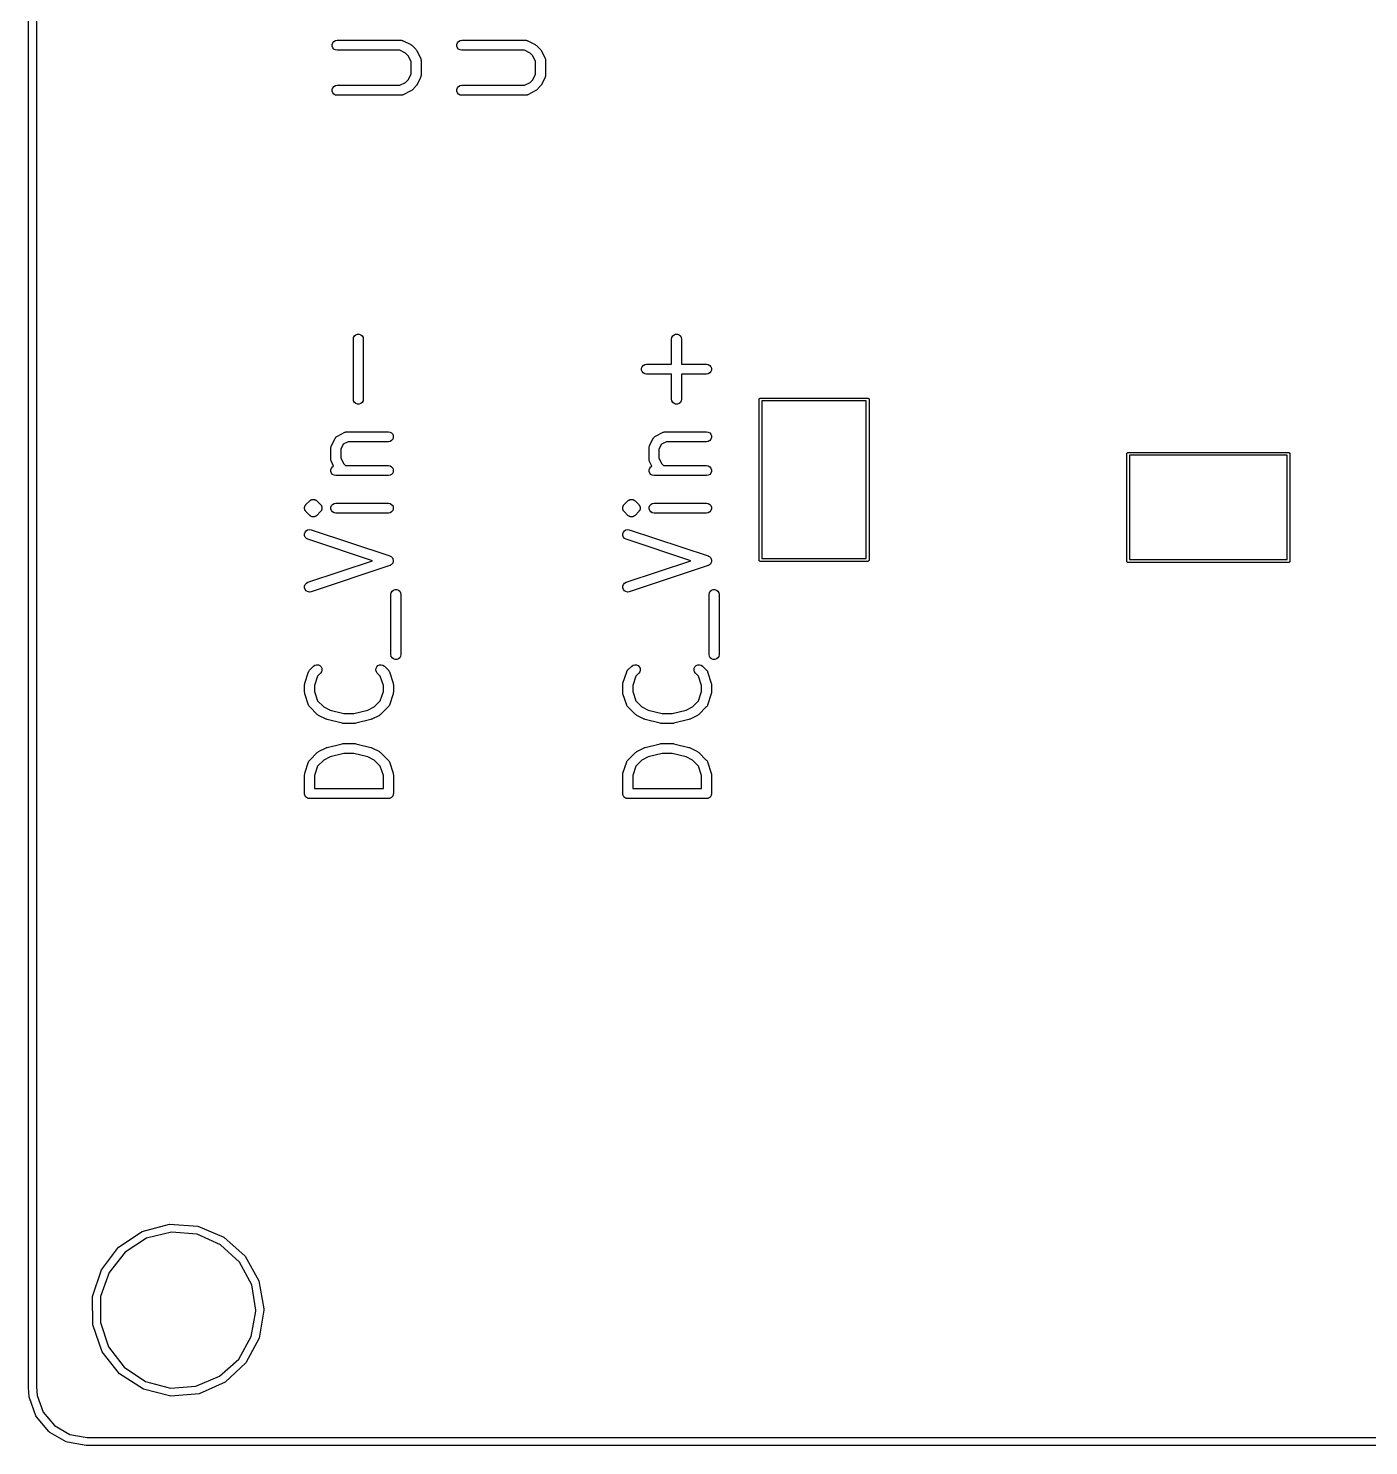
# Model space of a CAD drawing. Extents: x 98 to 199, y -139 to -72.
# Drawn here: x 97.65 to 122.26, y -131.74 to -105.72 of the extents above; entities that cross this region are included whole.
import ezdxf

# ---------------------------------------------------------------- set-up
doc = ezdxf.new("R2010")
doc.units = 0
doc.header["$MEASUREMENT"] = 0
doc.layers.add('BLACK', color=7, linetype='CONTINUOUS')

msp = doc.modelspace()

# ---------------------------------------------------------------- linework, layer by layer
at = {"layer": 'BLACK', "linetype": 'CONTINUOUS'}
for p, q in [((97.6517, -130.667), (97.6517, -79.3142)), ((97.8017, -79.3274), (97.8017, -130.658)), ((103.232, -106.015), (103.243, -105.986)), ((103.232, -106.047), (103.232, -106.015)), ((103.243, -106.077), (103.232, -106.047)), ((103.243, -105.986), (103.263, -105.961)), ((103.263, -106.101), (103.243, -106.077)), ((103.263, -105.961), (103.291, -105.945)), ((103.291, -106.117), (103.263, -106.101)), ((103.291, -105.945), (103.322, -105.94)), ((103.322, -106.123), (103.291, -106.117)), ((103.322, -105.94), (104.494, -105.94)), ((104.472, -106.123), (103.322, -106.123)), ((104.578, -106.175), (104.472, -106.123)), ((104.494, -105.94), (104.499, -105.941)), ((104.499, -105.941), (104.504, -105.94)), ((104.504, -105.94), (104.515, -105.944)), ((104.515, -105.944), (104.525, -105.945)), ((104.525, -105.945), (104.53, -105.948)), ((104.53, -105.948), (104.535, -105.95)), ((104.535, -105.95), (104.673, -106.018)), ((104.673, -106.018), (104.685, -106.027)), ((104.685, -106.027), (104.697, -106.036)), ((104.697, -106.036), (104.765, -106.105)), ((104.765, -106.105), (104.774, -106.117)), ((104.774, -106.117), (104.783, -106.128)), ((104.783, -106.128), (104.852, -106.266)), ((105.518, -106.015), (105.529, -105.986)), ((105.518, -106.047), (105.518, -106.015)), ((105.529, -106.077), (105.518, -106.047)), ((105.529, -105.986), (105.549, -105.961)), ((105.549, -106.101), (105.529, -106.077)), ((105.549, -105.961), (105.577, -105.945)), ((105.577, -106.117), (105.549, -106.101)), ((105.577, -105.945), (105.608, -105.94)), ((105.608, -106.123), (105.577, -106.117)), ((105.608, -105.94), (106.78, -105.94)), ((106.758, -106.123), (105.608, -106.123)), ((106.864, -106.175), (106.758, -106.123)), ((106.78, -105.94), (106.785, -105.941)), ((106.785, -105.941), (106.79, -105.94)), ((106.79, -105.94), (106.801, -105.944)), ((106.801, -105.944), (106.811, -105.945)), ((106.811, -105.945), (106.816, -105.948)), ((106.816, -105.948), (106.821, -105.95)), ((106.821, -105.95), (106.959, -106.018)), ((106.959, -106.018), (106.971, -106.027)), ((106.971, -106.027), (106.983, -106.036)), ((106.983, -106.036), (107.051, -106.105)), ((107.051, -106.105), (107.06, -106.117)), ((107.06, -106.117), (107.069, -106.128)), ((107.069, -106.128), (107.138, -106.266)), ((104.626, -106.223), (104.578, -106.175)), ((104.678, -106.329), (104.626, -106.223)), ((104.678, -106.561), (104.678, -106.329)), ((104.852, -106.266), (104.853, -106.271)), ((104.853, -106.271), (104.856, -106.276)), ((104.856, -106.276), (104.858, -106.286)), ((104.858, -106.286), (104.861, -106.297)), ((104.861, -106.297), (104.86, -106.302)), ((104.86, -106.302), (104.861, -106.307)), ((104.861, -106.307), (104.861, -106.583)), ((106.912, -106.223), (106.864, -106.175)), ((106.964, -106.329), (106.912, -106.223)), ((106.964, -106.561), (106.964, -106.329)), ((107.138, -106.266), (107.139, -106.271)), ((107.139, -106.271), (107.142, -106.276)), ((107.142, -106.276), (107.144, -106.286)), ((107.144, -106.286), (107.147, -106.297)), ((107.147, -106.297), (107.146, -106.302)), ((107.146, -106.302), (107.147, -106.307)), ((107.147, -106.307), (107.147, -106.583)), ((104.626, -106.667), (104.678, -106.561)), ((104.852, -106.624), (104.783, -106.762)), ((104.853, -106.619), (104.852, -106.624)), ((104.856, -106.614), (104.853, -106.619)), ((104.858, -106.604), (104.856, -106.614)), ((104.861, -106.593), (104.858, -106.604)), ((104.861, -106.583), (104.86, -106.588)), ((104.86, -106.588), (104.861, -106.593)), ((106.912, -106.667), (106.964, -106.561)), ((107.138, -106.624), (107.069, -106.762)), ((107.139, -106.619), (107.138, -106.624)), ((107.142, -106.614), (107.139, -106.619)), ((107.144, -106.604), (107.142, -106.614)), ((107.147, -106.593), (107.144, -106.604)), ((107.147, -106.583), (107.146, -106.588)), ((107.146, -106.588), (107.147, -106.593)), ((103.232, -106.843), (103.243, -106.813)), ((103.232, -106.875), (103.232, -106.843)), ((103.243, -106.904), (103.232, -106.875)), ((103.243, -106.813), (103.263, -106.789)), ((103.263, -106.929), (103.243, -106.904)), ((103.263, -106.789), (103.291, -106.773)), ((103.291, -106.773), (103.322, -106.767)), ((103.322, -106.767), (104.472, -106.767)), ((104.472, -106.767), (104.578, -106.715)), ((104.673, -106.871), (104.535, -106.94)), ((104.578, -106.715), (104.626, -106.667)), ((104.685, -106.863), (104.673, -106.871)), ((104.697, -106.854), (104.685, -106.863)), ((104.765, -106.785), (104.697, -106.854)), ((104.774, -106.773), (104.765, -106.785)), ((104.783, -106.762), (104.774, -106.773)), ((105.518, -106.843), (105.529, -106.813)), ((105.518, -106.875), (105.518, -106.843)), ((105.529, -106.904), (105.518, -106.875)), ((105.529, -106.813), (105.549, -106.789)), ((105.549, -106.929), (105.529, -106.904)), ((105.549, -106.789), (105.577, -106.773)), ((105.577, -106.773), (105.608, -106.767)), ((105.608, -106.767), (106.758, -106.767)), ((106.758, -106.767), (106.864, -106.715)), ((106.959, -106.871), (106.821, -106.94)), ((106.864, -106.715), (106.912, -106.667)), ((106.971, -106.863), (106.959, -106.871)), ((106.983, -106.854), (106.971, -106.863)), ((107.051, -106.785), (106.983, -106.854)), ((107.06, -106.773), (107.051, -106.785)), ((107.069, -106.762), (107.06, -106.773)), ((103.291, -106.945), (103.263, -106.929)), ((103.322, -106.95), (103.291, -106.945)), ((104.494, -106.95), (103.322, -106.95)), ((104.499, -106.949), (104.494, -106.95)), ((104.504, -106.949), (104.499, -106.949)), ((104.515, -106.946), (104.504, -106.949)), ((104.525, -106.945), (104.515, -106.946)), ((104.53, -106.942), (104.525, -106.945)), ((104.535, -106.94), (104.53, -106.942)), ((105.577, -106.945), (105.549, -106.929)), ((105.608, -106.95), (105.577, -106.945)), ((106.78, -106.95), (105.608, -106.95)), ((106.785, -106.949), (106.78, -106.95)), ((106.79, -106.949), (106.785, -106.949)), ((106.801, -106.946), (106.79, -106.949)), ((106.811, -106.945), (106.801, -106.946)), ((106.816, -106.942), (106.811, -106.945)), ((106.821, -106.94), (106.816, -106.942)), ((103.664, -111.346), (103.694, -111.335)), ((103.694, -111.335), (103.726, -111.335)), ((103.726, -111.335), (103.756, -111.346)), ((109.506, -111.346), (109.536, -111.335)), ((109.536, -111.335), (109.568, -111.335)), ((109.568, -111.335), (109.598, -111.346)), ((103.619, -111.425), (103.624, -111.394)), ((103.619, -112.528), (103.619, -111.425)), ((103.624, -111.394), (103.64, -111.366)), ((103.64, -111.366), (103.664, -111.346)), ((103.756, -111.346), (103.78, -111.366)), ((103.78, -111.366), (103.796, -111.394)), ((103.796, -111.394), (103.802, -111.425)), ((103.802, -111.425), (103.802, -112.528)), ((109.461, -111.425), (109.466, -111.394)), ((109.461, -111.885), (109.461, -111.425)), ((109.466, -111.394), (109.482, -111.366)), ((109.482, -111.366), (109.506, -111.346)), ((109.598, -111.346), (109.622, -111.366)), ((109.622, -111.366), (109.638, -111.394)), ((109.638, -111.394), (109.644, -111.425)), ((109.644, -111.425), (109.644, -111.885)), ((108.911, -111.961), (108.921, -111.931)), ((108.911, -111.993), (108.911, -111.961)), ((108.921, -112.022), (108.911, -111.993)), ((108.921, -111.931), (108.942, -111.907)), ((108.942, -112.047), (108.921, -112.022)), ((108.942, -111.907), (108.969, -111.891)), ((108.969, -112.063), (108.942, -112.047)), ((108.969, -111.891), (109.001, -111.885)), ((109.001, -112.068), (108.969, -112.063)), ((109.001, -111.885), (109.461, -111.885)), ((109.461, -112.068), (109.001, -112.068)), ((109.461, -112.528), (109.461, -112.068)), ((109.644, -111.885), (110.104, -111.885)), ((110.104, -112.068), (109.644, -112.068)), ((109.644, -112.068), (109.644, -112.528)), ((110.104, -111.885), (110.135, -111.891)), ((110.135, -112.063), (110.104, -112.068)), ((110.135, -111.891), (110.163, -111.907)), ((110.163, -112.047), (110.135, -112.063)), ((110.163, -111.907), (110.183, -111.931)), ((110.183, -112.022), (110.163, -112.047)), ((110.183, -111.931), (110.194, -111.961)), ((110.194, -111.993), (110.183, -112.022)), ((110.194, -111.961), (110.194, -111.993)), ((103.624, -112.559), (103.619, -112.528)), ((103.64, -112.587), (103.624, -112.559)), ((103.664, -112.607), (103.64, -112.587)), ((103.694, -112.618), (103.664, -112.607)), ((103.726, -112.618), (103.694, -112.618)), ((103.756, -112.607), (103.726, -112.618)), ((103.78, -112.587), (103.756, -112.607)), ((103.796, -112.559), (103.78, -112.587)), ((103.802, -112.528), (103.796, -112.559)), ((109.466, -112.559), (109.461, -112.528)), ((109.482, -112.587), (109.466, -112.559)), ((109.506, -112.607), (109.482, -112.587)), ((109.536, -112.618), (109.506, -112.607)), ((109.568, -112.618), (109.536, -112.618)), ((109.598, -112.607), (109.568, -112.618)), ((109.622, -112.587), (109.598, -112.607)), ((109.638, -112.559), (109.622, -112.587)), ((109.644, -112.528), (109.638, -112.559)), ((111.069, -112.53), (111.07, -112.528)), ((111.069, -112.533), (111.069, -112.53)), ((111.069, -115.483), (111.069, -112.533)), ((111.07, -112.526), (111.072, -112.524)), ((111.07, -112.528), (111.07, -112.526)), ((111.072, -112.522), (111.074, -112.52)), ((111.072, -112.524), (111.072, -112.522)), ((111.074, -112.52), (111.075, -112.518)), ((111.075, -112.518), (111.077, -112.517)), ((111.077, -112.517), (111.078, -112.515)), ((111.078, -112.515), (111.08, -112.514)), ((111.08, -112.514), (111.082, -112.512)), ((111.082, -112.512), (111.084, -112.512)), ((111.084, -112.512), (111.086, -112.511)), ((111.086, -112.511), (111.088, -112.51)), ((111.088, -112.51), (111.09, -112.509)), ((111.09, -112.509), (111.092, -112.509)), ((111.092, -112.509), (111.092, -112.509)), ((111.092, -112.509), (113.063, -112.509)), ((111.12, -112.56), (111.12, -115.455)), ((113.035, -112.56), (111.12, -112.56)), ((113.035, -115.455), (113.035, -112.56)), ((113.063, -112.509), (113.065, -112.509)), ((113.063, -112.509), (113.063, -112.509)), ((113.065, -112.509), (113.067, -112.51)), ((113.067, -112.51), (113.07, -112.511)), ((113.07, -112.511), (113.071, -112.512)), ((113.071, -112.512), (113.074, -112.512)), ((113.074, -112.512), (113.075, -112.514)), ((113.075, -112.514), (113.077, -112.515)), ((113.077, -112.515), (113.079, -112.517)), ((113.079, -112.517), (113.08, -112.518)), ((113.08, -112.518), (113.082, -112.52)), ((113.082, -112.52), (113.083, -112.522)), ((113.083, -112.522), (113.084, -112.524)), ((113.084, -112.524), (113.085, -112.526)), ((113.085, -112.526), (113.085, -112.528)), ((113.085, -112.528), (113.086, -112.53)), ((113.086, -112.53), (113.086, -112.533)), ((113.086, -112.533), (113.086, -112.533)), ((113.086, -112.533), (113.086, -115.483)), ((103.325, -113.205), (103.462, -113.136)), ((103.462, -113.136), (103.468, -113.134)), ((103.468, -113.134), (103.472, -113.132)), ((103.472, -113.132), (103.483, -113.13)), ((103.483, -113.13), (103.493, -113.127)), ((103.493, -113.127), (103.498, -113.127)), ((103.498, -113.127), (103.503, -113.126)), ((103.503, -113.126), (104.262, -113.126)), ((104.262, -113.126), (104.293, -113.132)), ((104.293, -113.132), (104.321, -113.148)), ((104.321, -113.148), (104.341, -113.172)), ((109.167, -113.205), (109.304, -113.136)), ((109.304, -113.136), (109.31, -113.134)), ((109.31, -113.134), (109.314, -113.132)), ((109.314, -113.132), (109.325, -113.13)), ((109.325, -113.13), (109.335, -113.127)), ((109.335, -113.127), (109.34, -113.127)), ((109.34, -113.127), (109.345, -113.126)), ((109.345, -113.126), (110.104, -113.126)), ((110.104, -113.126), (110.135, -113.132)), ((110.135, -113.132), (110.163, -113.148)), ((110.163, -113.148), (110.183, -113.172)), ((103.205, -113.424), (103.206, -113.419)), ((103.205, -113.631), (103.205, -113.424)), ((103.206, -113.414), (103.209, -113.404)), ((103.206, -113.419), (103.206, -113.414)), ((103.209, -113.404), (103.211, -113.393)), ((103.211, -113.393), (103.213, -113.389)), ((103.213, -113.389), (103.215, -113.384)), ((103.215, -113.384), (103.284, -113.246)), ((103.284, -113.246), (103.292, -113.235)), ((103.292, -113.235), (103.299, -113.224)), ((103.299, -113.224), (103.301, -113.222)), ((103.301, -113.222), (103.303, -113.22)), ((103.303, -113.22), (103.314, -113.213)), ((103.314, -113.213), (103.325, -113.205)), ((103.434, -113.355), (103.388, -113.446)), ((103.525, -113.309), (103.434, -113.355)), ((104.262, -113.309), (103.525, -113.309)), ((104.293, -113.304), (104.262, -113.309)), ((104.321, -113.288), (104.293, -113.304)), ((104.341, -113.263), (104.321, -113.288)), ((104.341, -113.172), (104.352, -113.202)), ((104.352, -113.234), (104.341, -113.263)), ((104.352, -113.202), (104.352, -113.234)), ((109.047, -113.424), (109.048, -113.419)), ((109.047, -113.631), (109.047, -113.424)), ((109.048, -113.414), (109.051, -113.404)), ((109.048, -113.419), (109.048, -113.414)), ((109.051, -113.404), (109.053, -113.393)), ((109.053, -113.393), (109.055, -113.389)), ((109.055, -113.389), (109.057, -113.384)), ((109.057, -113.384), (109.126, -113.246)), ((109.126, -113.246), (109.134, -113.235)), ((109.134, -113.235), (109.141, -113.224)), ((109.141, -113.224), (109.143, -113.222)), ((109.143, -113.222), (109.145, -113.22)), ((109.145, -113.22), (109.156, -113.213)), ((109.156, -113.213), (109.167, -113.205)), ((109.276, -113.355), (109.23, -113.446)), ((109.367, -113.309), (109.276, -113.355)), ((110.104, -113.309), (109.367, -113.309)), ((110.135, -113.304), (110.104, -113.309)), ((110.163, -113.288), (110.135, -113.304)), ((110.183, -113.263), (110.163, -113.288)), ((110.183, -113.172), (110.194, -113.202)), ((110.194, -113.234), (110.183, -113.263)), ((110.194, -113.202), (110.194, -113.234)), ((103.206, -113.636), (103.205, -113.631)), ((103.206, -113.642), (103.206, -113.636)), ((103.209, -113.652), (103.206, -113.642)), ((103.211, -113.663), (103.209, -113.652)), ((103.213, -113.667), (103.211, -113.663)), ((103.215, -113.672), (103.213, -113.667)), ((103.257, -113.757), (103.215, -113.672)), ((103.388, -113.446), (103.388, -113.61)), ((103.388, -113.61), (103.441, -113.715)), ((109.048, -113.636), (109.047, -113.631)), ((109.048, -113.642), (109.048, -113.636)), ((109.051, -113.652), (109.048, -113.642)), ((109.053, -113.663), (109.051, -113.652)), ((109.055, -113.667), (109.053, -113.663)), ((109.057, -113.672), (109.055, -113.667)), ((109.099, -113.757), (109.057, -113.672)), ((109.23, -113.446), (109.23, -113.61)), ((109.23, -113.61), (109.283, -113.715)), ((117.818, -113.528), (117.819, -113.526)), ((117.818, -113.531), (117.818, -113.528)), ((117.818, -115.501), (117.818, -113.531)), ((117.819, -113.524), (117.821, -113.522)), ((117.819, -113.526), (117.819, -113.524)), ((117.821, -113.52), (117.823, -113.518)), ((117.821, -113.522), (117.821, -113.52)), ((117.823, -113.518), (117.824, -113.516)), ((117.824, -113.516), (117.826, -113.515)), ((117.826, -113.515), (117.827, -113.513)), ((117.827, -113.513), (117.829, -113.512)), ((117.829, -113.512), (117.831, -113.51)), ((117.831, -113.51), (117.833, -113.51)), ((117.833, -113.51), (117.835, -113.509)), ((117.835, -113.509), (117.837, -113.508)), ((117.837, -113.508), (117.839, -113.507)), ((117.839, -113.507), (117.841, -113.507)), ((117.841, -113.507), (117.841, -113.507)), ((117.841, -113.507), (120.792, -113.507)), ((117.869, -113.558), (117.869, -115.473)), ((120.764, -113.558), (117.869, -113.558)), ((120.764, -115.473), (120.764, -113.558)), ((120.792, -113.507), (120.794, -113.507)), ((120.792, -113.507), (120.792, -113.507)), ((120.794, -113.507), (120.796, -113.508)), ((120.796, -113.508), (120.799, -113.509)), ((120.799, -113.509), (120.8, -113.51)), ((120.8, -113.51), (120.803, -113.51)), ((120.803, -113.51), (120.804, -113.512)), ((120.804, -113.512), (120.806, -113.513)), ((120.806, -113.513), (120.808, -113.515)), ((120.808, -113.515), (120.809, -113.516)), ((120.809, -113.516), (120.811, -113.518)), ((120.811, -113.518), (120.812, -113.52)), ((120.812, -113.52), (120.813, -113.522)), ((120.813, -113.522), (120.814, -113.524)), ((120.814, -113.524), (120.814, -113.526)), ((120.814, -113.526), (120.815, -113.528)), ((120.815, -113.528), (120.815, -113.531)), ((120.815, -113.531), (120.815, -113.531)), ((120.815, -113.531), (120.815, -115.501)), ((103.207, -113.822), (103.217, -113.792)), ((103.207, -113.854), (103.207, -113.822)), ((103.217, -113.884), (103.207, -113.854)), ((103.217, -113.792), (103.238, -113.768)), ((103.238, -113.908), (103.217, -113.884)), ((103.238, -113.768), (103.257, -113.757)), ((103.265, -113.924), (103.238, -113.908)), ((103.297, -113.93), (103.265, -113.924)), ((104.262, -113.93), (103.297, -113.93)), ((103.441, -113.715), (103.472, -113.747)), ((103.472, -113.747), (104.262, -113.747)), ((104.262, -113.747), (104.293, -113.752)), ((104.293, -113.924), (104.262, -113.93)), ((104.293, -113.752), (104.321, -113.768)), ((104.321, -113.908), (104.293, -113.924)), ((104.321, -113.768), (104.341, -113.792)), ((104.341, -113.884), (104.321, -113.908)), ((104.341, -113.792), (104.352, -113.822)), ((104.352, -113.854), (104.341, -113.884)), ((104.352, -113.822), (104.352, -113.854)), ((109.049, -113.822), (109.059, -113.792)), ((109.049, -113.854), (109.049, -113.822)), ((109.059, -113.884), (109.049, -113.854)), ((109.059, -113.792), (109.08, -113.768)), ((109.08, -113.908), (109.059, -113.884)), ((109.08, -113.768), (109.099, -113.757)), ((109.107, -113.924), (109.08, -113.908)), ((109.139, -113.93), (109.107, -113.924)), ((110.104, -113.93), (109.139, -113.93)), ((109.283, -113.715), (109.314, -113.747)), ((109.314, -113.747), (110.104, -113.747)), ((110.104, -113.747), (110.135, -113.752)), ((110.135, -113.924), (110.104, -113.93)), ((110.135, -113.752), (110.163, -113.768)), ((110.163, -113.908), (110.135, -113.924)), ((110.163, -113.768), (110.183, -113.792)), ((110.183, -113.884), (110.163, -113.908)), ((110.183, -113.792), (110.194, -113.822)), ((110.194, -113.854), (110.183, -113.884)), ((110.194, -113.822), (110.194, -113.854)), ((102.745, -114.469), (102.749, -114.463)), ((102.749, -114.463), (102.818, -114.394)), ((102.818, -114.394), (102.825, -114.389)), ((102.825, -114.389), (102.83, -114.384)), ((102.83, -114.384), (102.838, -114.38)), ((102.838, -114.38), (102.844, -114.376)), ((102.844, -114.376), (102.852, -114.374)), ((102.852, -114.374), (102.859, -114.37)), ((102.859, -114.37), (102.867, -114.37)), ((102.867, -114.37), (102.875, -114.368)), ((102.875, -114.368), (102.883, -114.368)), ((102.883, -114.368), (102.891, -114.368)), ((102.891, -114.368), (102.899, -114.37)), ((102.899, -114.37), (102.907, -114.37)), ((102.907, -114.37), (102.914, -114.374)), ((102.914, -114.374), (102.922, -114.376)), ((102.922, -114.376), (102.928, -114.38)), ((102.928, -114.38), (102.935, -114.384)), ((102.935, -114.384), (102.941, -114.389)), ((102.941, -114.389), (102.948, -114.394)), ((102.948, -114.394), (103.016, -114.463)), ((103.016, -114.463), (103.021, -114.469)), ((103.217, -114.482), (103.238, -114.458)), ((103.238, -114.458), (103.265, -114.442)), ((103.265, -114.442), (103.297, -114.436)), ((103.297, -114.436), (104.262, -114.436)), ((104.262, -114.436), (104.293, -114.442)), ((104.293, -114.442), (104.321, -114.458)), ((104.321, -114.458), (104.341, -114.482)), ((108.587, -114.469), (108.591, -114.463)), ((108.591, -114.463), (108.66, -114.394)), ((108.66, -114.394), (108.667, -114.389)), ((108.667, -114.389), (108.672, -114.384)), ((108.672, -114.384), (108.68, -114.38)), ((108.68, -114.38), (108.686, -114.376)), ((108.686, -114.376), (108.694, -114.374)), ((108.694, -114.374), (108.701, -114.37)), ((108.701, -114.37), (108.709, -114.37)), ((108.709, -114.37), (108.717, -114.368)), ((108.717, -114.368), (108.725, -114.368)), ((108.725, -114.368), (108.733, -114.368)), ((108.733, -114.368), (108.741, -114.37)), ((108.741, -114.37), (108.749, -114.37)), ((108.749, -114.37), (108.756, -114.374)), ((108.756, -114.374), (108.764, -114.376)), ((108.764, -114.376), (108.77, -114.38)), ((108.77, -114.38), (108.777, -114.384)), ((108.777, -114.384), (108.783, -114.389)), ((108.783, -114.389), (108.79, -114.394)), ((108.79, -114.394), (108.858, -114.463)), ((108.858, -114.463), (108.863, -114.469)), ((109.059, -114.482), (109.08, -114.458)), ((109.08, -114.458), (109.107, -114.442)), ((109.107, -114.442), (109.139, -114.436)), ((109.139, -114.436), (110.104, -114.436)), ((110.104, -114.436), (110.135, -114.442)), ((110.135, -114.442), (110.163, -114.458)), ((110.163, -114.458), (110.183, -114.482)), ((102.723, -114.52), (102.724, -114.516)), ((102.724, -114.528), (102.723, -114.52)), ((102.723, -114.536), (102.724, -114.528)), ((102.724, -114.539), (102.723, -114.536)), ((102.724, -114.512), (102.725, -114.508)), ((102.724, -114.516), (102.724, -114.512)), ((102.724, -114.543), (102.724, -114.539)), ((102.725, -114.547), (102.724, -114.543)), ((102.725, -114.508), (102.726, -114.504)), ((102.726, -114.551), (102.725, -114.547)), ((102.726, -114.504), (102.729, -114.497)), ((102.729, -114.558), (102.726, -114.551)), ((102.729, -114.497), (102.731, -114.489)), ((102.731, -114.566), (102.729, -114.558)), ((102.731, -114.489), (102.733, -114.486)), ((102.733, -114.569), (102.731, -114.566)), ((102.733, -114.486), (102.735, -114.482)), ((102.735, -114.573), (102.733, -114.569)), ((102.735, -114.482), (102.737, -114.479)), ((102.737, -114.576), (102.735, -114.573)), ((102.737, -114.479), (102.739, -114.475)), ((102.739, -114.58), (102.737, -114.576)), ((102.739, -114.475), (102.745, -114.469)), ((102.745, -114.586), (102.739, -114.58)), ((102.749, -114.592), (102.745, -114.586)), ((102.818, -114.661), (102.749, -114.592)), ((102.825, -114.666), (102.818, -114.661)), ((102.83, -114.671), (102.825, -114.666)), ((102.838, -114.675), (102.83, -114.671)), ((102.844, -114.679), (102.838, -114.675)), ((102.852, -114.681), (102.844, -114.679)), ((102.859, -114.685), (102.852, -114.681)), ((102.867, -114.686), (102.859, -114.685)), ((102.875, -114.688), (102.867, -114.686)), ((102.883, -114.687), (102.875, -114.688)), ((102.891, -114.688), (102.883, -114.687)), ((102.899, -114.686), (102.891, -114.688)), ((102.907, -114.685), (102.899, -114.686)), ((102.914, -114.681), (102.907, -114.685)), ((102.922, -114.679), (102.914, -114.681)), ((102.928, -114.675), (102.922, -114.679)), ((102.935, -114.671), (102.928, -114.675)), ((102.941, -114.666), (102.935, -114.671)), ((102.948, -114.661), (102.941, -114.666)), ((103.016, -114.592), (102.948, -114.661)), ((103.021, -114.586), (103.016, -114.592)), ((103.021, -114.469), (103.027, -114.475)), ((103.027, -114.58), (103.021, -114.586)), ((103.027, -114.475), (103.028, -114.479)), ((103.028, -114.576), (103.027, -114.58)), ((103.028, -114.479), (103.031, -114.482)), ((103.031, -114.573), (103.028, -114.576)), ((103.031, -114.482), (103.032, -114.486)), ((103.032, -114.569), (103.031, -114.573)), ((103.032, -114.486), (103.035, -114.489)), ((103.035, -114.566), (103.032, -114.569)), ((103.035, -114.489), (103.037, -114.497)), ((103.037, -114.558), (103.035, -114.566)), ((103.037, -114.497), (103.04, -114.504)), ((103.04, -114.551), (103.037, -114.558)), ((103.04, -114.504), (103.041, -114.508)), ((103.041, -114.547), (103.04, -114.551)), ((103.041, -114.508), (103.042, -114.512)), ((103.042, -114.543), (103.041, -114.547)), ((103.042, -114.512), (103.042, -114.516)), ((103.042, -114.516), (103.043, -114.52)), ((103.043, -114.52), (103.042, -114.528)), ((103.042, -114.528), (103.043, -114.536)), ((103.043, -114.536), (103.042, -114.539)), ((103.042, -114.539), (103.042, -114.543)), ((103.207, -114.512), (103.217, -114.482)), ((103.207, -114.543), (103.207, -114.512)), ((103.217, -114.573), (103.207, -114.543)), ((103.238, -114.598), (103.217, -114.573)), ((103.265, -114.613), (103.238, -114.598)), ((103.297, -114.619), (103.265, -114.613)), ((104.262, -114.619), (103.297, -114.619)), ((104.293, -114.613), (104.262, -114.619)), ((104.321, -114.598), (104.293, -114.613)), ((104.341, -114.573), (104.321, -114.598)), ((104.341, -114.482), (104.352, -114.512)), ((104.352, -114.543), (104.341, -114.573)), ((104.352, -114.512), (104.352, -114.543)), ((108.565, -114.52), (108.566, -114.516)), ((108.566, -114.528), (108.565, -114.52)), ((108.565, -114.536), (108.566, -114.528)), ((108.566, -114.539), (108.565, -114.536)), ((108.566, -114.512), (108.567, -114.508)), ((108.566, -114.516), (108.566, -114.512)), ((108.566, -114.543), (108.566, -114.539)), ((108.567, -114.547), (108.566, -114.543)), ((108.567, -114.508), (108.568, -114.504)), ((108.568, -114.551), (108.567, -114.547)), ((108.568, -114.504), (108.571, -114.497)), ((108.571, -114.558), (108.568, -114.551)), ((108.571, -114.497), (108.573, -114.489)), ((108.573, -114.566), (108.571, -114.558)), ((108.573, -114.489), (108.575, -114.486)), ((108.575, -114.569), (108.573, -114.566)), ((108.575, -114.486), (108.577, -114.482)), ((108.577, -114.573), (108.575, -114.569)), ((108.577, -114.482), (108.579, -114.479)), ((108.579, -114.576), (108.577, -114.573)), ((108.579, -114.479), (108.581, -114.475)), ((108.581, -114.58), (108.579, -114.576)), ((108.581, -114.475), (108.587, -114.469)), ((108.587, -114.586), (108.581, -114.58)), ((108.591, -114.592), (108.587, -114.586)), ((108.66, -114.661), (108.591, -114.592)), ((108.667, -114.666), (108.66, -114.661)), ((108.672, -114.671), (108.667, -114.666)), ((108.68, -114.675), (108.672, -114.671)), ((108.686, -114.679), (108.68, -114.675)), ((108.694, -114.681), (108.686, -114.679)), ((108.701, -114.685), (108.694, -114.681)), ((108.709, -114.686), (108.701, -114.685)), ((108.717, -114.688), (108.709, -114.686)), ((108.725, -114.687), (108.717, -114.688)), ((108.733, -114.688), (108.725, -114.687)), ((108.741, -114.686), (108.733, -114.688)), ((108.749, -114.685), (108.741, -114.686)), ((108.756, -114.681), (108.749, -114.685)), ((108.764, -114.679), (108.756, -114.681)), ((108.77, -114.675), (108.764, -114.679)), ((108.777, -114.671), (108.77, -114.675)), ((108.783, -114.666), (108.777, -114.671)), ((108.79, -114.661), (108.783, -114.666)), ((108.858, -114.592), (108.79, -114.661)), ((108.863, -114.586), (108.858, -114.592)), ((108.863, -114.469), (108.869, -114.475)), ((108.869, -114.58), (108.863, -114.586)), ((108.869, -114.475), (108.87, -114.479)), ((108.87, -114.576), (108.869, -114.58)), ((108.87, -114.479), (108.873, -114.482)), ((108.873, -114.573), (108.87, -114.576)), ((108.873, -114.482), (108.874, -114.486)), ((108.874, -114.569), (108.873, -114.573)), ((108.874, -114.486), (108.877, -114.489)), ((108.877, -114.566), (108.874, -114.569)), ((108.877, -114.489), (108.879, -114.497)), ((108.879, -114.558), (108.877, -114.566)), ((108.879, -114.497), (108.882, -114.504)), ((108.882, -114.551), (108.879, -114.558)), ((108.882, -114.504), (108.883, -114.508)), ((108.883, -114.547), (108.882, -114.551)), ((108.883, -114.508), (108.884, -114.512)), ((108.884, -114.543), (108.883, -114.547)), ((108.884, -114.512), (108.884, -114.516)), ((108.884, -114.516), (108.885, -114.52)), ((108.885, -114.52), (108.884, -114.528)), ((108.884, -114.528), (108.885, -114.536)), ((108.885, -114.536), (108.884, -114.539)), ((108.884, -114.539), (108.884, -114.543)), ((109.049, -114.512), (109.059, -114.482)), ((109.049, -114.543), (109.049, -114.512)), ((109.059, -114.573), (109.049, -114.543)), ((109.08, -114.598), (109.059, -114.573)), ((109.107, -114.613), (109.08, -114.598)), ((109.139, -114.619), (109.107, -114.613)), ((110.104, -114.619), (109.139, -114.619)), ((110.135, -114.613), (110.104, -114.619)), ((110.163, -114.598), (110.135, -114.613)), ((110.183, -114.573), (110.163, -114.598)), ((110.183, -114.482), (110.194, -114.512)), ((110.194, -114.543), (110.183, -114.573)), ((110.194, -114.512), (110.194, -114.543)), ((102.724, -114.997), (102.734, -114.967)), ((102.734, -114.967), (102.753, -114.942)), ((102.753, -114.942), (102.78, -114.925)), ((102.78, -114.925), (102.811, -114.919)), ((102.811, -114.919), (102.843, -114.923)), ((102.843, -114.923), (104.291, -115.406)), ((108.566, -114.997), (108.576, -114.967)), ((108.576, -114.967), (108.595, -114.942)), ((108.595, -114.942), (108.622, -114.925)), ((108.622, -114.925), (108.653, -114.919)), ((108.653, -114.919), (108.685, -114.923)), ((108.685, -114.923), (110.133, -115.406)), ((102.724, -115.028), (102.724, -114.997)), ((102.736, -115.058), (102.724, -115.028)), ((102.757, -115.082), (102.736, -115.058)), ((102.785, -115.097), (102.757, -115.082)), ((103.973, -115.493), (102.785, -115.097)), ((108.566, -115.028), (108.566, -114.997)), ((108.578, -115.058), (108.566, -115.028)), ((108.599, -115.082), (108.578, -115.058)), ((108.627, -115.097), (108.599, -115.082)), ((109.815, -115.493), (108.627, -115.097)), ((102.785, -115.889), (103.973, -115.493)), ((104.291, -115.406), (104.293, -115.407)), ((104.293, -115.407), (104.295, -115.408)), ((104.295, -115.408), (104.307, -115.415)), ((104.307, -115.415), (104.319, -115.421)), ((104.319, -115.421), (104.32, -115.423)), ((104.32, -115.423), (104.322, -115.424)), ((104.322, -115.424), (104.331, -115.435)), ((104.331, -115.435), (104.34, -115.445)), ((104.34, -115.445), (104.341, -115.447)), ((104.341, -115.447), (104.342, -115.449)), ((104.342, -115.449), (104.346, -115.462)), ((104.346, -115.462), (104.351, -115.474)), ((104.351, -115.474), (104.351, -115.477)), ((104.351, -115.477), (104.352, -115.479)), ((104.352, -115.506), (104.351, -115.509)), ((104.352, -115.479), (104.352, -115.493)), ((104.352, -115.493), (104.352, -115.506)), ((108.627, -115.889), (109.815, -115.493)), ((110.133, -115.406), (110.135, -115.407)), ((110.135, -115.407), (110.137, -115.408)), ((110.137, -115.408), (110.149, -115.415)), ((110.149, -115.415), (110.161, -115.421)), ((110.161, -115.421), (110.162, -115.423)), ((110.162, -115.423), (110.164, -115.424)), ((110.164, -115.424), (110.173, -115.435)), ((110.173, -115.435), (110.182, -115.445)), ((110.182, -115.445), (110.183, -115.447)), ((110.183, -115.447), (110.184, -115.449)), ((110.184, -115.449), (110.188, -115.462)), ((110.188, -115.462), (110.193, -115.474)), ((110.193, -115.474), (110.193, -115.477)), ((110.193, -115.477), (110.194, -115.479)), ((110.194, -115.506), (110.193, -115.509)), ((110.194, -115.479), (110.194, -115.493)), ((110.194, -115.493), (110.194, -115.506)), ((111.069, -115.485), (111.069, -115.483)), ((111.069, -115.483), (111.069, -115.483)), ((111.07, -115.487), (111.069, -115.485)), ((111.07, -115.49), (111.07, -115.487)), ((111.072, -115.492), (111.07, -115.49)), ((111.072, -115.494), (111.072, -115.492)), ((111.074, -115.495), (111.072, -115.494)), ((111.075, -115.497), (111.074, -115.495)), ((111.077, -115.499), (111.075, -115.497)), ((111.078, -115.501), (111.077, -115.499)), ((111.08, -115.502), (111.078, -115.501)), ((111.082, -115.503), (111.08, -115.502)), ((111.084, -115.504), (111.082, -115.503)), ((111.086, -115.505), (111.084, -115.504)), ((111.088, -115.505), (111.086, -115.505)), ((111.09, -115.506), (111.088, -115.505)), ((111.092, -115.506), (111.09, -115.506)), ((113.063, -115.506), (111.092, -115.506)), ((111.092, -115.506), (111.092, -115.506)), ((111.12, -115.455), (113.035, -115.455)), ((113.065, -115.506), (113.063, -115.506)), ((113.063, -115.506), (113.063, -115.506)), ((113.067, -115.505), (113.065, -115.506)), ((113.07, -115.505), (113.067, -115.505)), ((113.071, -115.504), (113.07, -115.505)), ((113.074, -115.503), (113.071, -115.504)), ((113.075, -115.502), (113.074, -115.503)), ((113.077, -115.501), (113.075, -115.502)), ((113.079, -115.499), (113.077, -115.501)), ((113.08, -115.497), (113.079, -115.499)), ((113.082, -115.495), (113.08, -115.497)), ((113.083, -115.494), (113.082, -115.495)), ((113.084, -115.492), (113.083, -115.494)), ((113.085, -115.49), (113.084, -115.492)), ((113.086, -115.485), (113.085, -115.487)), ((113.085, -115.487), (113.085, -115.49)), ((113.086, -115.483), (113.086, -115.483)), ((113.086, -115.483), (113.086, -115.485)), ((117.818, -115.503), (117.818, -115.501)), ((117.818, -115.501), (117.818, -115.501)), ((117.819, -115.505), (117.818, -115.503)), ((117.819, -115.508), (117.819, -115.505)), ((117.869, -115.473), (120.764, -115.473)), ((120.815, -115.503), (120.814, -115.505)), ((120.814, -115.505), (120.814, -115.508)), ((120.815, -115.501), (120.815, -115.501)), ((120.815, -115.501), (120.815, -115.503)), ((104.291, -115.58), (102.843, -116.062)), ((104.293, -115.578), (104.291, -115.58)), ((104.295, -115.578), (104.293, -115.578)), ((104.307, -115.571), (104.295, -115.578)), ((104.319, -115.564), (104.307, -115.571)), ((104.32, -115.562), (104.319, -115.564)), ((104.322, -115.561), (104.32, -115.562)), ((104.331, -115.551), (104.322, -115.561)), ((104.34, -115.541), (104.331, -115.551)), ((104.341, -115.538), (104.34, -115.541)), ((104.342, -115.536), (104.341, -115.538)), ((104.346, -115.524), (104.342, -115.536)), ((104.351, -115.511), (104.346, -115.524)), ((104.351, -115.509), (104.351, -115.511)), ((110.133, -115.58), (108.685, -116.062)), ((110.135, -115.578), (110.133, -115.58)), ((110.137, -115.578), (110.135, -115.578)), ((110.149, -115.571), (110.137, -115.578)), ((110.161, -115.564), (110.149, -115.571)), ((110.162, -115.562), (110.161, -115.564)), ((110.164, -115.561), (110.162, -115.562)), ((110.173, -115.551), (110.164, -115.561)), ((110.182, -115.541), (110.173, -115.551)), ((110.183, -115.538), (110.182, -115.541)), ((110.184, -115.536), (110.183, -115.538)), ((110.188, -115.524), (110.184, -115.536)), ((110.193, -115.511), (110.188, -115.524)), ((110.193, -115.509), (110.193, -115.511)), ((117.821, -115.51), (117.819, -115.508)), ((117.821, -115.512), (117.821, -115.51)), ((117.823, -115.513), (117.821, -115.512)), ((117.824, -115.515), (117.823, -115.513)), ((117.826, -115.517), (117.824, -115.515)), ((117.827, -115.519), (117.826, -115.517)), ((117.829, -115.52), (117.827, -115.519)), ((117.831, -115.521), (117.829, -115.52)), ((117.833, -115.522), (117.831, -115.521)), ((117.835, -115.523), (117.833, -115.522)), ((117.837, -115.523), (117.835, -115.523)), ((117.839, -115.524), (117.837, -115.523)), ((117.841, -115.524), (117.839, -115.524)), ((120.792, -115.524), (117.841, -115.524)), ((117.841, -115.524), (117.841, -115.524)), ((120.794, -115.524), (120.792, -115.524)), ((120.792, -115.524), (120.792, -115.524)), ((120.796, -115.523), (120.794, -115.524)), ((120.799, -115.523), (120.796, -115.523)), ((120.8, -115.522), (120.799, -115.523)), ((120.803, -115.521), (120.8, -115.522)), ((120.804, -115.52), (120.803, -115.521)), ((120.806, -115.519), (120.804, -115.52)), ((120.808, -115.517), (120.806, -115.519)), ((120.809, -115.515), (120.808, -115.517)), ((120.811, -115.513), (120.809, -115.515)), ((120.812, -115.512), (120.811, -115.513)), ((120.813, -115.51), (120.812, -115.512)), ((120.814, -115.508), (120.813, -115.51)), ((102.724, -115.957), (102.736, -115.927)), ((102.724, -115.989), (102.724, -115.957)), ((102.734, -116.019), (102.724, -115.989)), ((102.753, -116.044), (102.734, -116.019)), ((102.736, -115.927), (102.757, -115.904)), ((102.757, -115.904), (102.785, -115.889)), ((104.354, -116.034), (104.384, -116.023)), ((104.384, -116.023), (104.416, -116.023)), ((104.416, -116.023), (104.445, -116.034)), ((108.566, -115.957), (108.578, -115.927)), ((108.566, -115.989), (108.566, -115.957)), ((108.576, -116.019), (108.566, -115.989)), ((108.595, -116.044), (108.576, -116.019)), ((108.578, -115.927), (108.599, -115.904)), ((108.599, -115.904), (108.627, -115.889)), ((110.196, -116.034), (110.226, -116.023)), ((110.226, -116.023), (110.258, -116.023)), ((110.258, -116.023), (110.287, -116.034)), ((102.78, -116.06), (102.753, -116.044)), ((102.811, -116.067), (102.78, -116.06)), ((102.843, -116.062), (102.811, -116.067)), ((104.308, -116.113), (104.314, -116.082)), ((104.308, -117.216), (104.308, -116.113)), ((104.314, -116.082), (104.33, -116.054)), ((104.33, -116.054), (104.354, -116.034)), ((104.445, -116.034), (104.47, -116.054)), ((104.47, -116.054), (104.486, -116.082)), ((104.486, -116.082), (104.491, -116.113)), ((104.491, -116.113), (104.491, -117.216)), ((108.622, -116.06), (108.595, -116.044)), ((108.653, -116.067), (108.622, -116.06)), ((108.685, -116.062), (108.653, -116.067)), ((110.15, -116.113), (110.156, -116.082)), ((110.15, -117.216), (110.15, -116.113)), ((110.156, -116.082), (110.172, -116.054)), ((110.172, -116.054), (110.196, -116.034)), ((110.287, -116.034), (110.312, -116.054)), ((110.312, -116.054), (110.328, -116.082)), ((110.328, -116.082), (110.333, -116.113)), ((110.333, -116.113), (110.333, -117.216)), ((104.314, -117.248), (104.308, -117.216)), ((104.33, -117.275), (104.314, -117.248)), ((104.354, -117.296), (104.33, -117.275)), ((104.384, -117.306), (104.354, -117.296)), ((104.416, -117.306), (104.384, -117.306)), ((104.445, -117.296), (104.416, -117.306)), ((104.47, -117.275), (104.445, -117.296)), ((104.486, -117.248), (104.47, -117.275)), ((104.491, -117.216), (104.486, -117.248)), ((110.156, -117.248), (110.15, -117.216)), ((110.172, -117.275), (110.156, -117.248)), ((110.196, -117.296), (110.172, -117.275)), ((110.226, -117.306), (110.196, -117.296)), ((110.258, -117.306), (110.226, -117.306)), ((110.287, -117.296), (110.258, -117.306)), ((110.312, -117.275), (110.287, -117.296)), ((110.328, -117.248), (110.312, -117.275)), ((110.333, -117.216), (110.328, -117.248)), ((102.727, -117.739), (102.796, -117.532)), ((102.796, -117.532), (102.799, -117.527)), ((102.799, -117.527), (102.8, -117.522)), ((102.8, -117.522), (102.806, -117.514)), ((102.806, -117.514), (102.811, -117.504)), ((102.811, -117.504), (102.815, -117.501)), ((102.815, -117.501), (102.818, -117.496)), ((102.818, -117.496), (102.887, -117.427)), ((102.887, -117.427), (102.913, -117.409)), ((102.913, -117.409), (102.944, -117.401)), ((102.944, -117.401), (102.976, -117.404)), ((103.016, -117.557), (102.963, -117.61)), ((102.976, -117.404), (103.004, -117.417)), ((103.004, -117.417), (103.027, -117.44)), ((103.035, -117.531), (103.016, -117.557)), ((103.027, -117.44), (103.04, -117.468)), ((103.043, -117.5), (103.035, -117.531)), ((103.04, -117.468), (103.043, -117.5)), ((104.033, -117.5), (104.036, -117.468)), ((104.041, -117.531), (104.033, -117.5)), ((104.036, -117.468), (104.049, -117.44)), ((104.059, -117.557), (104.041, -117.531)), ((104.049, -117.44), (104.071, -117.417)), ((104.113, -117.61), (104.059, -117.557)), ((104.071, -117.417), (104.1, -117.404)), ((104.1, -117.404), (104.132, -117.401)), ((104.132, -117.401), (104.163, -117.409)), ((104.163, -117.409), (104.189, -117.427)), ((104.189, -117.427), (104.257, -117.496)), ((104.257, -117.496), (104.26, -117.501)), ((104.26, -117.501), (104.264, -117.504)), ((104.264, -117.504), (104.27, -117.514)), ((104.27, -117.514), (104.276, -117.522)), ((104.276, -117.522), (104.277, -117.527)), ((104.277, -117.527), (104.28, -117.532)), ((104.28, -117.532), (104.349, -117.739)), ((108.569, -117.739), (108.638, -117.532)), ((108.638, -117.532), (108.641, -117.527)), ((108.641, -117.527), (108.642, -117.522)), ((108.642, -117.522), (108.648, -117.514)), ((108.648, -117.514), (108.653, -117.504)), ((108.653, -117.504), (108.657, -117.501)), ((108.657, -117.501), (108.66, -117.496)), ((108.66, -117.496), (108.729, -117.427)), ((108.729, -117.427), (108.755, -117.409)), ((108.755, -117.409), (108.786, -117.401)), ((108.786, -117.401), (108.818, -117.404)), ((108.858, -117.557), (108.805, -117.61)), ((108.818, -117.404), (108.846, -117.417)), ((108.846, -117.417), (108.869, -117.44)), ((108.877, -117.531), (108.858, -117.557)), ((108.869, -117.44), (108.882, -117.468)), ((108.885, -117.5), (108.877, -117.531)), ((108.882, -117.468), (108.885, -117.5)), ((109.875, -117.5), (109.878, -117.468)), ((109.883, -117.531), (109.875, -117.5)), ((109.878, -117.468), (109.891, -117.44)), ((109.901, -117.557), (109.883, -117.531)), ((109.891, -117.44), (109.913, -117.417)), ((109.955, -117.61), (109.901, -117.557)), ((109.913, -117.417), (109.942, -117.404)), ((109.942, -117.404), (109.974, -117.401)), ((109.974, -117.401), (110.005, -117.409)), ((110.005, -117.409), (110.031, -117.427)), ((110.031, -117.427), (110.099, -117.496)), ((110.099, -117.496), (110.102, -117.501)), ((110.102, -117.501), (110.106, -117.504)), ((110.106, -117.504), (110.112, -117.514)), ((110.112, -117.514), (110.118, -117.522)), ((110.118, -117.522), (110.119, -117.527)), ((110.119, -117.527), (110.122, -117.532)), ((110.122, -117.532), (110.191, -117.739)), ((102.723, -117.768), (102.725, -117.753)), ((102.723, -117.906), (102.723, -117.768)), ((102.725, -117.753), (102.727, -117.739)), ((102.963, -117.61), (102.905, -117.783)), ((102.905, -117.783), (102.905, -117.891)), ((104.17, -117.783), (104.113, -117.61)), ((104.17, -117.891), (104.17, -117.783)), ((104.349, -117.739), (104.351, -117.753)), ((104.351, -117.753), (104.353, -117.768)), ((104.353, -117.768), (104.353, -117.906)), ((108.565, -117.768), (108.567, -117.753)), ((108.565, -117.906), (108.565, -117.768)), ((108.567, -117.753), (108.569, -117.739)), ((108.805, -117.61), (108.747, -117.783)), ((108.747, -117.783), (108.747, -117.891)), ((110.012, -117.783), (109.955, -117.61)), ((110.012, -117.891), (110.012, -117.783)), ((110.191, -117.739), (110.193, -117.753)), ((110.193, -117.753), (110.195, -117.768)), ((110.195, -117.768), (110.195, -117.906)), ((102.725, -117.92), (102.723, -117.906)), ((102.727, -117.935), (102.725, -117.92)), ((102.796, -118.142), (102.727, -117.935)), ((102.905, -117.891), (102.963, -118.063)), ((102.963, -118.063), (103.075, -118.175)), ((104.001, -118.175), (104.113, -118.063)), ((104.113, -118.063), (104.17, -117.891)), ((104.349, -117.935), (104.28, -118.142)), ((104.351, -117.92), (104.349, -117.935)), ((104.353, -117.906), (104.351, -117.92)), ((108.567, -117.92), (108.565, -117.906)), ((108.569, -117.935), (108.567, -117.92)), ((108.638, -118.142), (108.569, -117.935)), ((108.747, -117.891), (108.805, -118.063)), ((108.805, -118.063), (108.917, -118.175)), ((109.843, -118.175), (109.955, -118.063)), ((109.955, -118.063), (110.012, -117.891)), ((110.191, -117.935), (110.122, -118.142)), ((110.193, -117.92), (110.191, -117.935)), ((110.195, -117.906), (110.193, -117.92)), ((102.799, -118.146), (102.796, -118.142)), ((102.8, -118.151), (102.799, -118.146)), ((102.806, -118.16), (102.8, -118.151)), ((102.811, -118.169), (102.806, -118.16)), ((102.815, -118.173), (102.811, -118.169)), ((102.818, -118.177), (102.815, -118.173)), ((102.956, -118.315), (102.818, -118.177)), ((102.968, -118.324), (102.956, -118.315)), ((102.98, -118.332), (102.968, -118.324)), ((103.118, -118.401), (102.98, -118.332)), ((103.075, -118.175), (103.191, -118.233)), ((103.191, -118.233), (103.446, -118.297)), ((103.446, -118.297), (103.63, -118.297)), ((103.63, -118.297), (103.885, -118.233)), ((103.885, -118.233), (104.001, -118.175)), ((104.096, -118.332), (103.958, -118.401)), ((104.108, -118.324), (104.096, -118.332)), ((104.12, -118.315), (104.108, -118.324)), ((104.257, -118.177), (104.12, -118.315)), ((104.26, -118.173), (104.257, -118.177)), ((104.264, -118.169), (104.26, -118.173)), ((104.27, -118.16), (104.264, -118.169)), ((104.276, -118.151), (104.27, -118.16)), ((104.277, -118.146), (104.276, -118.151)), ((104.28, -118.142), (104.277, -118.146)), ((108.641, -118.146), (108.638, -118.142)), ((108.642, -118.151), (108.641, -118.146)), ((108.648, -118.16), (108.642, -118.151)), ((108.653, -118.169), (108.648, -118.16)), ((108.657, -118.173), (108.653, -118.169)), ((108.66, -118.177), (108.657, -118.173)), ((108.798, -118.315), (108.66, -118.177)), ((108.81, -118.324), (108.798, -118.315)), ((108.822, -118.332), (108.81, -118.324)), ((108.96, -118.401), (108.822, -118.332)), ((108.917, -118.175), (109.033, -118.233)), ((109.033, -118.233), (109.288, -118.297)), ((109.288, -118.297), (109.472, -118.297)), ((109.472, -118.297), (109.727, -118.233)), ((109.727, -118.233), (109.843, -118.175)), ((109.938, -118.332), (109.8, -118.401)), ((109.95, -118.324), (109.938, -118.332)), ((109.962, -118.315), (109.95, -118.324)), ((110.099, -118.177), (109.962, -118.315)), ((110.102, -118.173), (110.099, -118.177)), ((110.106, -118.169), (110.102, -118.173)), ((110.112, -118.16), (110.106, -118.169)), ((110.118, -118.151), (110.112, -118.16)), ((110.119, -118.146), (110.118, -118.151)), ((110.122, -118.142), (110.119, -118.146)), ((103.127, -118.404), (103.118, -118.401)), ((103.136, -118.408), (103.127, -118.404)), ((103.412, -118.477), (103.136, -118.408)), ((103.423, -118.478), (103.412, -118.477)), ((103.434, -118.48), (103.423, -118.478)), ((103.641, -118.48), (103.434, -118.48)), ((103.652, -118.478), (103.641, -118.48)), ((103.663, -118.477), (103.652, -118.478)), ((103.939, -118.408), (103.663, -118.477)), ((103.948, -118.404), (103.939, -118.408)), ((103.958, -118.401), (103.948, -118.404)), ((108.969, -118.404), (108.96, -118.401)), ((108.978, -118.408), (108.969, -118.404)), ((109.254, -118.477), (108.978, -118.408)), ((109.265, -118.478), (109.254, -118.477)), ((109.276, -118.48), (109.265, -118.478)), ((109.483, -118.48), (109.276, -118.48)), ((109.494, -118.478), (109.483, -118.48)), ((109.505, -118.477), (109.494, -118.478)), ((109.781, -118.408), (109.505, -118.477)), ((109.79, -118.404), (109.781, -118.408)), ((109.8, -118.401), (109.79, -118.404)), ((103.136, -118.92), (103.412, -118.851)), ((103.412, -118.851), (103.423, -118.85)), ((103.423, -118.85), (103.434, -118.848)), ((103.434, -118.848), (103.641, -118.848)), ((103.641, -118.848), (103.652, -118.85)), ((103.652, -118.85), (103.663, -118.851)), ((103.663, -118.851), (103.939, -118.92)), ((108.978, -118.92), (109.254, -118.851)), ((109.254, -118.851), (109.265, -118.85)), ((109.265, -118.85), (109.276, -118.848)), ((109.276, -118.848), (109.483, -118.848)), ((109.483, -118.848), (109.494, -118.85)), ((109.494, -118.85), (109.505, -118.851)), ((109.505, -118.851), (109.781, -118.92)), ((102.818, -119.151), (102.956, -119.013)), ((102.956, -119.013), (102.968, -119.005)), ((102.968, -119.005), (102.98, -118.996)), ((102.98, -118.996), (103.118, -118.927)), ((103.191, -119.095), (103.075, -119.153)), ((103.118, -118.927), (103.127, -118.924)), ((103.127, -118.924), (103.136, -118.92)), ((103.446, -119.031), (103.191, -119.095)), ((103.63, -119.031), (103.446, -119.031)), ((103.885, -119.095), (103.63, -119.031)), ((104.001, -119.153), (103.885, -119.095)), ((103.939, -118.92), (103.948, -118.924)), ((103.948, -118.924), (103.958, -118.927)), ((103.958, -118.927), (104.096, -118.996)), ((104.096, -118.996), (104.108, -119.005)), ((104.108, -119.005), (104.12, -119.013)), ((104.12, -119.013), (104.257, -119.151)), ((108.66, -119.151), (108.798, -119.013)), ((108.798, -119.013), (108.81, -119.005)), ((108.81, -119.005), (108.822, -118.996)), ((108.822, -118.996), (108.96, -118.927)), ((109.033, -119.095), (108.917, -119.153)), ((108.96, -118.927), (108.969, -118.924)), ((108.969, -118.924), (108.978, -118.92)), ((109.288, -119.031), (109.033, -119.095)), ((109.472, -119.031), (109.288, -119.031)), ((109.727, -119.095), (109.472, -119.031)), ((109.843, -119.153), (109.727, -119.095)), ((109.781, -118.92), (109.79, -118.924)), ((109.79, -118.924), (109.8, -118.927)), ((109.8, -118.927), (109.938, -118.996)), ((109.938, -118.996), (109.95, -119.005)), ((109.95, -119.005), (109.962, -119.013)), ((109.962, -119.013), (110.099, -119.151)), ((102.723, -119.422), (102.725, -119.408)), ((102.725, -119.408), (102.727, -119.394)), ((102.727, -119.394), (102.796, -119.187)), ((102.796, -119.187), (102.799, -119.182)), ((102.799, -119.182), (102.8, -119.177)), ((102.8, -119.177), (102.806, -119.168)), ((102.806, -119.168), (102.811, -119.159)), ((102.811, -119.159), (102.815, -119.155)), ((102.815, -119.155), (102.818, -119.151)), ((102.963, -119.265), (102.905, -119.437)), ((103.075, -119.153), (102.963, -119.265)), ((104.113, -119.265), (104.001, -119.153)), ((104.17, -119.437), (104.113, -119.265)), ((104.257, -119.151), (104.26, -119.155)), ((104.26, -119.155), (104.264, -119.159)), ((104.264, -119.159), (104.27, -119.168)), ((104.27, -119.168), (104.276, -119.177)), ((104.276, -119.177), (104.277, -119.182)), ((104.277, -119.182), (104.28, -119.187)), ((104.28, -119.187), (104.349, -119.394)), ((104.349, -119.394), (104.351, -119.408)), ((104.351, -119.408), (104.353, -119.422)), ((108.565, -119.422), (108.567, -119.408)), ((108.567, -119.408), (108.569, -119.394)), ((108.569, -119.394), (108.638, -119.187)), ((108.638, -119.187), (108.641, -119.182)), ((108.641, -119.182), (108.642, -119.177)), ((108.642, -119.177), (108.648, -119.168)), ((108.648, -119.168), (108.653, -119.159)), ((108.653, -119.159), (108.657, -119.155)), ((108.657, -119.155), (108.66, -119.151)), ((108.805, -119.265), (108.747, -119.437)), ((108.917, -119.153), (108.805, -119.265)), ((109.955, -119.265), (109.843, -119.153)), ((110.012, -119.437), (109.955, -119.265)), ((110.099, -119.151), (110.102, -119.155)), ((110.102, -119.155), (110.106, -119.159)), ((110.106, -119.159), (110.112, -119.168)), ((110.112, -119.168), (110.118, -119.177)), ((110.118, -119.177), (110.119, -119.182)), ((110.119, -119.182), (110.122, -119.187)), ((110.122, -119.187), (110.191, -119.394)), ((110.191, -119.394), (110.193, -119.408)), ((110.193, -119.408), (110.195, -119.422)), ((102.723, -119.767), (102.723, -119.422)), ((102.905, -119.437), (102.905, -119.676)), ((104.17, -119.676), (104.17, -119.437)), ((104.353, -119.422), (104.353, -119.767)), ((108.565, -119.767), (108.565, -119.422)), ((108.747, -119.437), (108.747, -119.676)), ((110.012, -119.676), (110.012, -119.437)), ((110.195, -119.422), (110.195, -119.767)), ((102.724, -119.775), (102.723, -119.767)), ((102.724, -119.783), (102.724, -119.775)), ((102.727, -119.791), (102.724, -119.783)), ((102.728, -119.798), (102.727, -119.791)), ((102.732, -119.805), (102.728, -119.798)), ((102.735, -119.813), (102.732, -119.805)), ((102.74, -119.819), (102.735, -119.813)), ((102.744, -119.826), (102.74, -119.819)), ((102.75, -119.831), (102.744, -119.826)), ((102.755, -119.837), (102.75, -119.831)), ((102.762, -119.841), (102.755, -119.837)), ((102.768, -119.846), (102.762, -119.841)), ((102.776, -119.849), (102.768, -119.846)), ((102.783, -119.853), (102.776, -119.849)), ((102.791, -119.855), (102.783, -119.853)), ((102.798, -119.857), (102.791, -119.855)), ((102.806, -119.857), (102.798, -119.857)), ((102.814, -119.859), (102.806, -119.857)), ((104.262, -119.859), (102.814, -119.859)), ((102.905, -119.676), (104.17, -119.676)), ((104.27, -119.857), (104.262, -119.859)), ((104.278, -119.857), (104.27, -119.857)), ((104.285, -119.855), (104.278, -119.857)), ((104.293, -119.853), (104.285, -119.855)), ((104.3, -119.849), (104.293, -119.853)), ((104.307, -119.846), (104.3, -119.849)), ((104.314, -119.841), (104.307, -119.846)), ((104.321, -119.837), (104.314, -119.841)), ((104.326, -119.831), (104.321, -119.837)), ((104.332, -119.826), (104.326, -119.831)), ((104.336, -119.819), (104.332, -119.826)), ((104.341, -119.813), (104.336, -119.819)), ((104.344, -119.805), (104.341, -119.813)), ((104.348, -119.798), (104.344, -119.805)), ((104.349, -119.791), (104.348, -119.798)), ((104.352, -119.783), (104.349, -119.791)), ((104.353, -119.767), (104.352, -119.775)), ((104.352, -119.775), (104.352, -119.783)), ((108.566, -119.775), (108.565, -119.767)), ((108.566, -119.783), (108.566, -119.775)), ((108.569, -119.791), (108.566, -119.783)), ((108.57, -119.798), (108.569, -119.791)), ((108.574, -119.805), (108.57, -119.798)), ((108.577, -119.813), (108.574, -119.805)), ((108.582, -119.819), (108.577, -119.813)), ((108.586, -119.826), (108.582, -119.819)), ((108.592, -119.831), (108.586, -119.826)), ((108.597, -119.837), (108.592, -119.831)), ((108.604, -119.841), (108.597, -119.837)), ((108.61, -119.846), (108.604, -119.841)), ((108.618, -119.849), (108.61, -119.846)), ((108.625, -119.853), (108.618, -119.849)), ((108.633, -119.855), (108.625, -119.853)), ((108.64, -119.857), (108.633, -119.855)), ((108.648, -119.857), (108.64, -119.857)), ((108.656, -119.859), (108.648, -119.857)), ((110.104, -119.859), (108.656, -119.859)), ((108.747, -119.676), (110.012, -119.676)), ((110.112, -119.857), (110.104, -119.859)), ((110.12, -119.857), (110.112, -119.857)), ((110.127, -119.855), (110.12, -119.857)), ((110.135, -119.853), (110.127, -119.855)), ((110.142, -119.849), (110.135, -119.853)), ((110.149, -119.846), (110.142, -119.849)), ((110.156, -119.841), (110.149, -119.846)), ((110.163, -119.837), (110.156, -119.841)), ((110.168, -119.831), (110.163, -119.837)), ((110.174, -119.826), (110.168, -119.831)), ((110.178, -119.819), (110.174, -119.826)), ((110.183, -119.813), (110.178, -119.819)), ((110.186, -119.805), (110.183, -119.813)), ((110.19, -119.798), (110.186, -119.805)), ((110.191, -119.791), (110.19, -119.798)), ((110.194, -119.783), (110.191, -119.791)), ((110.195, -119.767), (110.194, -119.775)), ((110.194, -119.775), (110.194, -119.783)), ((99.7421, -127.805), (100.245, -127.671)), ((100.245, -127.671), (100.763, -127.708)), ((100.763, -127.708), (101.242, -127.911)), ((99.3097, -128.093), (99.7421, -127.805)), ((99.8232, -127.929), (99.4269, -128.185)), ((100.281, -127.816), (99.8232, -127.929)), ((100.751, -127.856), (100.281, -127.816)), ((101.182, -128.047), (100.751, -127.856)), ((101.242, -127.911), (101.63, -128.258)), ((98.9943, -128.507), (99.3097, -128.093)), ((99.4269, -128.185), (99.1349, -128.556)), ((101.529, -128.367), (101.182, -128.047)), ((98.8297, -129), (98.9943, -128.507)), ((101.753, -128.782), (101.529, -128.367)), ((101.63, -128.258), (101.884, -128.711)), ((99.1349, -128.556), (98.9786, -129.001)), ((101.884, -128.711), (101.977, -129.223)), ((98.8338, -129.52), (98.8297, -129)), ((98.9786, -129.001), (98.9749, -129.473)), ((101.83, -129.248), (101.753, -128.782)), ((101.745, -129.734), (101.83, -129.27)), ((101.83, -129.27), (101.83, -129.248)), ((101.977, -129.248), (101.892, -129.761)), ((101.977, -129.223), (101.977, -129.248)), ((99.0061, -130.011), (98.8338, -129.52)), ((98.9749, -129.473), (99.1242, -129.92)), ((101.515, -130.146), (101.745, -129.734)), ((101.892, -129.761), (101.645, -130.218)), ((99.328, -130.419), (99.0061, -130.011)), ((99.1242, -129.92), (99.4103, -130.295)), ((99.4103, -130.295), (99.8026, -130.557)), ((101.163, -130.461), (101.515, -130.146)), ((101.645, -130.218), (101.263, -130.571)), ((99.7648, -130.701), (99.328, -130.419)), ((99.8026, -130.557), (100.259, -130.678)), ((100.729, -130.645), (101.163, -130.461)), ((101.263, -130.571), (100.787, -130.782)), ((97.6523, -130.671), (97.6517, -130.667)), ((97.6672, -130.841), (97.6523, -130.671)), ((97.6697, -130.85), (97.6672, -130.841)), ((97.6714, -130.86), (97.6697, -130.85)), ((97.8017, -130.658), (97.8157, -130.818)), ((97.8157, -130.818), (97.9266, -131.123)), ((100.269, -130.826), (99.7648, -130.701)), ((100.259, -130.678), (100.729, -130.645)), ((100.787, -130.782), (100.269, -130.826)), ((97.7902, -131.186), (97.6714, -130.86)), ((97.8032, -131.209), (97.7902, -131.186)), ((98.0265, -131.475), (97.8032, -131.209)), ((97.8032, -131.209), (97.8032, -131.209)), ((97.9266, -131.123), (98.1329, -131.369)), ((98.1329, -131.369), (98.4107, -131.529)), ((98.0432, -131.489), (98.0265, -131.475)), ((98.0265, -131.475), (98.0265, -131.475)), ((98.0464, -131.492), (98.0432, -131.489)), ((98.3472, -131.665), (98.0464, -131.492)), ((98.0464, -131.492), (98.0464, -131.492)), ((98.4107, -131.529), (98.7333, -131.586)), ((98.7333, -131.586), (195.783, -131.586)), ((98.3717, -131.674), (98.3472, -131.665)), ((98.7137, -131.735), (98.3717, -131.674)), ((98.7201, -131.736), (98.7137, -131.735)), ((98.7137, -131.735), (98.7137, -131.735)), ((195.793, -131.736), (98.7201, -131.736))]:
    msp.add_line(p, q, dxfattribs=at)

doc.saveas('drawing.dxf')
